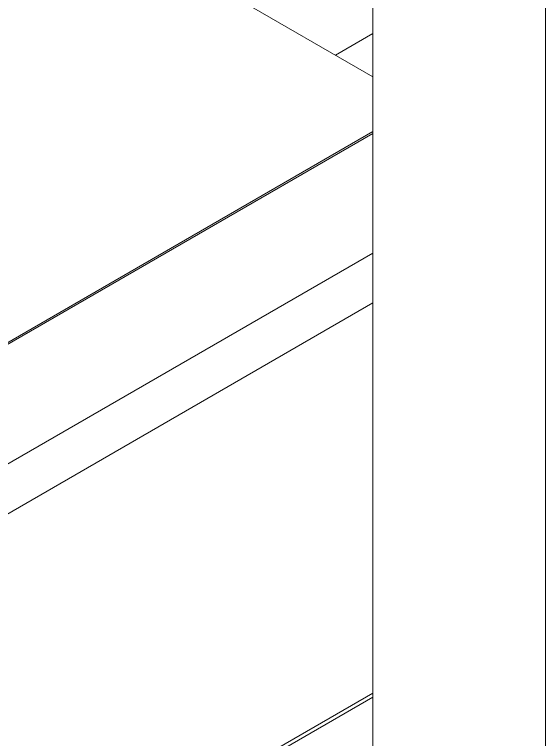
# Model space of a CAD drawing. Header units: millimetres. Extents: x 169 to 14583, y -399 to 10804.
# Drawn here: x 3801.5 to 3845, y 7706.4 to 7765.7 of the extents above; entities that cross this region are included whole.
import ezdxf

# ---------------------------------------------------------------- set-up
doc = ezdxf.new("R2010")
doc.units = ezdxf.units.MM
doc.header["$LTSCALE"] = 35

msp = doc.modelspace()

# ---------------------------------------------------------------- linework, layer by layer
at = {"color": 7, "linetype": 'Continuous', "lineweight": 18}
for p, q in [((3845, 7562.477), (3845, 8055.415)), ((3830.858, 7570.641), (3830.858, 8047.251)), ((3830.858, 7760.608), (3781.163, 7789.296)), ((3827.805, 7762.37), (3830.858, 7764.132)), ((3777.947, 7725.573), (3830.858, 7756.118)), ((3777.947, 7725.427), (3830.858, 7755.971)), ((3770.027, 7711.058), (3830.858, 7746.174)), ((3770.027, 7706.975), (3830.858, 7742.092)), ((3776.101, 7678.555), (3830.858, 7710.165)), ((3776.349, 7678.371), (3830.858, 7709.838))]:
    msp.add_line(p, q, dxfattribs=at)

doc.saveas('drawing.dxf')
